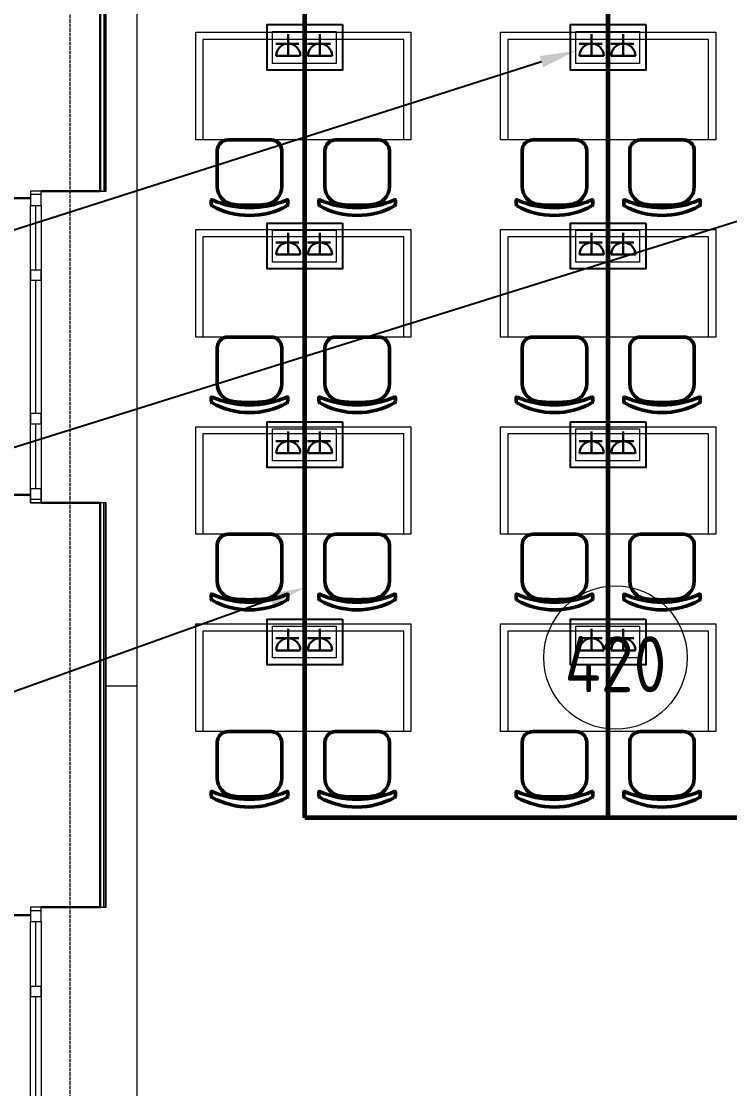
# Model space of a CAD drawing. Header units: millimetres. Extents: x -32 to 417638015, y -35 to 175284279.
# Drawn here: x 417383895 to 417387845, y 175258151 to 175264104 of the extents above; entities that cross this region are included whole.
import ezdxf
from ezdxf import colors
from ezdxf.entities.mleader import LeaderData, LeaderLine
from ezdxf.math import Vec2, Vec3

# ---------------------------------------------------------------- set-up
doc = ezdxf.new("R2010")
doc.units = ezdxf.units.MM
doc.linetypes.add('ADSK_Линия сетки', pattern=[25, 20, -2.5, 0, -2.5])
for name, color, linetype, lineweight in [('_ Окна', 7, 'Continuous', 9), ('_ЭМ_В полу', 26, 'Кабель в трубе', 60), ('Аннотация', 7, 'Continuous', 18), ('Окна', 7, 'Continuous', 9), ('Оси', 253, 'Continuous', 9), ('Перекрытие', 7, 'Continuous', 18), ('Стены несущие', 7, 'Continuous', 30), ('Стены отделка', 7, 'Continuous', 30), ('Стены штриховка', 7, 'Continuous', 9), ('ТХ', 5, 'Continuous', 0), ('ТХ_Задание ЭОМ_СС', 6, 'Continuous', 0), ('ШТРИХОВКА', 252, 'Continuous', 15), ('Электро', 250, 'Continuous', 25), ('ЭОМ_Кабель для СУП', 150, 'Continuous', 9)]:
    doc.layers.add(name, color=color, linetype=linetype, lineweight=lineweight)
doc.layers.add('_ЭМ_Надписи', color=7, linetype='Continuous')
doc.layers.add('ВНУТРЯНКА', color=1, linetype='Continuous')
doc.layers.add('PDF _ЭОМ _розетки', color=7, linetype='Continuous', true_color=0xeb0000)
doc.layers.add('Линии', color=7, linetype='Continuous', lineweight=9, true_color=0x00a600)
doc.styles.add('GOST Common', font='GOST_Common.ttf', dxfattribs={"width": 0.9, "height": 350})
doc.styles.add('ЭОМ', font='isocpeur.ttf', dxfattribs={"width": 0.85, "height": 250})
doc.linetypes.add('Кабель в трубе', pattern='A,8,[133,ltypeshp.shx,S=1,R=0,X=10,Y=1.3],-3,[130,ltypeshp.shx,S=1.5,R=-45,X=-1.5,Y=0],8', length=19)

# ---------------------------------------------------------------- blocks, each defined once
blk = doc.blocks.new('_ЭМ_ТХ2_4 Этаж')
at = {"color": 8, "linetype": 'ByBlock', "lineweight": -2}
for p, q in [((794.7, 31748.4), (1034.9, 31748.4)), ((794.7, 31748.4), (1034.9, 31748.4)), ((1394.7, 31748.4), (1634.9, 31748.4)), ((1394.7, 31748.4), (1634.9, 31748.4)), ((2494.7, 31748.4), (2734.9, 31748.4)), ((2494.7, 31748.4), (2734.9, 31748.4)), ((3094.7, 31748.4), (3334.9, 31748.4)), ((3094.7, 31748.4), (3334.9, 31748.4)), ((734.9, 31688.4), (734.9, 31488.1)), ((734.9, 31688.4), (734.9, 31488.1)), ((1094.9, 31688.4), (1094.9, 31488.1)), ((1094.9, 31688.4), (1094.9, 31488.1)), ((1334.9, 31688.4), (1334.9, 31488.1)), ((1334.9, 31688.4), (1334.9, 31488.1)), ((1694.9, 31688.4), (1694.9, 31488.1)), ((1694.9, 31688.4), (1694.9, 31488.1)), ((2434.9, 31688.4), (2434.9, 31488.1)), ((2434.9, 31688.4), (2434.9, 31488.1)), ((2794.9, 31688.4), (2794.9, 31488.1)), ((2794.9, 31688.4), (2794.9, 31488.1)), ((3034.9, 31688.4), (3034.9, 31488.1)), ((3034.9, 31688.4), (3034.9, 31488.1)), ((3394.9, 31688.4), (3394.9, 31488.1)), ((3394.9, 31688.4), (3394.9, 31488.1)), ((701.4, 31389.4), (701.4, 31411.1)), ((701.4, 31389.4), (701.4, 31411.1)), ((1128.4, 31389.4), (1128.4, 31411.1)), ((1128.4, 31389.4), (1128.4, 31411.1)), ((1301.4, 31389.4), (1301.4, 31411.1)), ((1301.4, 31389.4), (1301.4, 31411.1)), ((1728.4, 31389.4), (1728.4, 31411.1)), ((1728.4, 31389.4), (1728.4, 31411.1)), ((2401.4, 31389.4), (2401.4, 31411.1)), ((2401.4, 31389.4), (2401.4, 31411.1)), ((2828.4, 31389.4), (2828.4, 31411.1)), ((2828.4, 31389.4), (2828.4, 31411.1)), ((3001.4, 31389.4), (3001.4, 31411.1)), ((3001.4, 31389.4), (3001.4, 31411.1)), ((3428.4, 31389.4), (3428.4, 31411.1)), ((3428.4, 31389.4), (3428.4, 31411.1)), ((794.7, 30648.4), (1034.9, 30648.4)), ((794.7, 30648.4), (1034.9, 30648.4)), ((1394.7, 30648.4), (1634.9, 30648.4)), ((1394.7, 30648.4), (1634.9, 30648.4)), ((2494.7, 30648.4), (2734.9, 30648.4)), ((2494.7, 30648.4), (2734.9, 30648.4)), ((3094.7, 30648.4), (3334.9, 30648.4)), ((3094.7, 30648.4), (3334.9, 30648.4)), ((734.9, 30588.4), (734.9, 30388.1)), ((734.9, 30588.4), (734.9, 30388.1)), ((1094.9, 30588.4), (1094.9, 30388.1)), ((1094.9, 30588.4), (1094.9, 30388.1)), ((1334.9, 30588.4), (1334.9, 30388.1)), ((1334.9, 30588.4), (1334.9, 30388.1)), ((1694.9, 30588.4), (1694.9, 30388.1)), ((1694.9, 30588.4), (1694.9, 30388.1)), ((2434.9, 30588.4), (2434.9, 30388.1)), ((2434.9, 30588.4), (2434.9, 30388.1)), ((2794.9, 30588.4), (2794.9, 30388.1)), ((2794.9, 30588.4), (2794.9, 30388.1)), ((3034.9, 30588.4), (3034.9, 30388.1)), ((3034.9, 30588.4), (3034.9, 30388.1)), ((3394.9, 30588.4), (3394.9, 30388.1)), ((3394.9, 30588.4), (3394.9, 30388.1)), ((701.4, 30289.4), (701.4, 30311.1)), ((701.4, 30289.4), (701.4, 30311.1)), ((1128.4, 30289.4), (1128.4, 30311.1)), ((1128.4, 30289.4), (1128.4, 30311.1)), ((1301.4, 30289.4), (1301.4, 30311.1)), ((1301.4, 30289.4), (1301.4, 30311.1)), ((1728.4, 30289.4), (1728.4, 30311.1)), ((1728.4, 30289.4), (1728.4, 30311.1)), ((2401.4, 30289.4), (2401.4, 30311.1)), ((2401.4, 30289.4), (2401.4, 30311.1)), ((2828.4, 30289.4), (2828.4, 30311.1)), ((2828.4, 30289.4), (2828.4, 30311.1)), ((3001.4, 30289.4), (3001.4, 30311.1)), ((3001.4, 30289.4), (3001.4, 30311.1)), ((3428.4, 30289.4), (3428.4, 30311.1)), ((3428.4, 30289.4), (3428.4, 30311.1)), ((794.7, 29548.4), (1034.9, 29548.4)), ((794.7, 29548.4), (1034.9, 29548.4)), ((1394.7, 29548.4), (1634.9, 29548.4)), ((1394.7, 29548.4), (1634.9, 29548.4)), ((2494.7, 29548.4), (2734.9, 29548.4)), ((2494.7, 29548.4), (2734.9, 29548.4)), ((3094.7, 29548.4), (3334.9, 29548.4)), ((3094.7, 29548.4), (3334.9, 29548.4)), ((734.9, 29488.4), (734.9, 29288.1)), ((734.9, 29488.4), (734.9, 29288.1)), ((1094.9, 29488.4), (1094.9, 29288.1)), ((1094.9, 29488.4), (1094.9, 29288.1)), ((1334.9, 29488.4), (1334.9, 29288.1)), ((1334.9, 29488.4), (1334.9, 29288.1)), ((1694.9, 29488.4), (1694.9, 29288.1)), ((1694.9, 29488.4), (1694.9, 29288.1)), ((2434.9, 29488.4), (2434.9, 29288.1)), ((2434.9, 29488.4), (2434.9, 29288.1)), ((2794.9, 29488.4), (2794.9, 29288.1)), ((2794.9, 29488.4), (2794.9, 29288.1)), ((3034.9, 29488.4), (3034.9, 29288.1)), ((3034.9, 29488.4), (3034.9, 29288.1)), ((3394.9, 29488.4), (3394.9, 29288.1)), ((3394.9, 29488.4), (3394.9, 29288.1)), ((701.4, 29189.4), (701.4, 29211.1)), ((701.4, 29189.4), (701.4, 29211.1)), ((1128.4, 29189.4), (1128.4, 29211.1)), ((1128.4, 29189.4), (1128.4, 29211.1)), ((1301.4, 29189.4), (1301.4, 29211.1)), ((1301.4, 29189.4), (1301.4, 29211.1)), ((1728.4, 29189.4), (1728.4, 29211.1)), ((1728.4, 29189.4), (1728.4, 29211.1)), ((2401.4, 29189.4), (2401.4, 29211.1)), ((2401.4, 29189.4), (2401.4, 29211.1)), ((2828.4, 29189.4), (2828.4, 29211.1)), ((2828.4, 29189.4), (2828.4, 29211.1)), ((3001.4, 29189.4), (3001.4, 29211.1)), ((3001.4, 29189.4), (3001.4, 29211.1)), ((3428.4, 29189.4), (3428.4, 29211.1)), ((3428.4, 29189.4), (3428.4, 29211.1)), ((794.7, 28448.4), (1034.9, 28448.4)), ((794.7, 28448.4), (1034.9, 28448.4)), ((1394.7, 28448.4), (1634.9, 28448.4)), ((1394.7, 28448.4), (1634.9, 28448.4)), ((2494.7, 28448.4), (2734.9, 28448.4)), ((2494.7, 28448.4), (2734.9, 28448.4)), ((3094.7, 28448.4), (3334.9, 28448.4)), ((3094.7, 28448.4), (3334.9, 28448.4)), ((734.9, 28388.4), (734.9, 28188.1)), ((734.9, 28388.4), (734.9, 28188.1)), ((1094.9, 28388.4), (1094.9, 28188.1)), ((1094.9, 28388.4), (1094.9, 28188.1)), ((1334.9, 28388.4), (1334.9, 28188.1)), ((1334.9, 28388.4), (1334.9, 28188.1)), ((1694.9, 28388.4), (1694.9, 28188.1)), ((1694.9, 28388.4), (1694.9, 28188.1)), ((2434.9, 28388.4), (2434.9, 28188.1)), ((2434.9, 28388.4), (2434.9, 28188.1)), ((2794.9, 28388.4), (2794.9, 28188.1)), ((2794.9, 28388.4), (2794.9, 28188.1)), ((3034.9, 28388.4), (3034.9, 28188.1)), ((3034.9, 28388.4), (3034.9, 28188.1)), ((3394.9, 28388.4), (3394.9, 28188.1)), ((3394.9, 28388.4), (3394.9, 28188.1)), ((701.4, 28089.4), (701.4, 28111.1)), ((701.4, 28089.4), (701.4, 28111.1)), ((1128.4, 28089.4), (1128.4, 28111.1)), ((1128.4, 28089.4), (1128.4, 28111.1)), ((1301.4, 28089.4), (1301.4, 28111.1)), ((1301.4, 28089.4), (1301.4, 28111.1)), ((1728.4, 28089.4), (1728.4, 28111.1)), ((1728.4, 28089.4), (1728.4, 28111.1)), ((2401.4, 28089.4), (2401.4, 28111.1)), ((2401.4, 28089.4), (2401.4, 28111.1)), ((2828.4, 28089.4), (2828.4, 28111.1)), ((2828.4, 28089.4), (2828.4, 28111.1)), ((3001.4, 28089.4), (3001.4, 28111.1)), ((3001.4, 28089.4), (3001.4, 28111.1)), ((3428.4, 28089.4), (3428.4, 28111.1)), ((3428.4, 28089.4), (3428.4, 28111.1))]:
    blk.add_line(p, q, dxfattribs=at)
for centre, radius, start, end in [((794.9, 31688.4), 60, 90, 180), ((794.9, 31688.4), 60, 90, 180), ((1034.9, 31688.4), 60, 0, 90), ((1034.9, 31688.4), 60, 0, 90), ((1394.9, 31688.4), 60, 90, 180), ((1394.9, 31688.4), 60, 90, 180), ((1634.9, 31688.4), 60, 0, 90), ((1634.9, 31688.4), 60, 0, 90), ((2494.9, 31688.4), 60, 90, 180), ((2494.9, 31688.4), 60, 90, 180), ((2734.9, 31688.4), 60, 0, 90), ((2734.9, 31688.4), 60, 0, 90), ((3094.9, 31688.4), 60, 90, 180), ((3094.9, 31688.4), 60, 90, 180), ((3334.9, 31688.4), 60, 0, 90), ((3334.9, 31688.4), 60, 0, 90), ((834.9, 31488.1), 100, 180, 264.25844), ((834.9, 31488.1), 100, 180, 264.25844), ((994.9, 31488.1), 100, 275.74156, 0), ((994.9, 31488.1), 100, 275.74156, 0), ((1434.9, 31488.1), 100, 180, 264.25844), ((1434.9, 31488.1), 100, 180, 264.25844), ((1594.9, 31488.1), 100, 275.74156, 0), ((1594.9, 31488.1), 100, 275.74156, 0), ((2534.9, 31488.1), 100, 180, 264.25844), ((2534.9, 31488.1), 100, 180, 264.25844), ((2694.9, 31488.1), 100, 275.74156, 0), ((2694.9, 31488.1), 100, 275.74156, 0), ((3134.9, 31488.1), 100, 180, 264.25844), ((3134.9, 31488.1), 100, 180, 264.25844), ((3294.9, 31488.1), 100, 275.74156, 0), ((3294.9, 31488.1), 100, 275.74156, 0), ((704.4, 31411.1), 3, 63.89783, 180), ((704.4, 31411.1), 3, 63.89783, 180), ((711.4, 31389.4), 10, 180, 238.06825), ((711.4, 31389.4), 10, 180, 238.06825), ((914.9, 31890.7), 520.8, 246.31951, 293.68049), ((914.9, 31890.7), 520.8, 246.31951, 293.68049), ((914.9, 31757.4), 430.5, 240.99166, 299.00834), ((914.9, 31757.4), 430.5, 240.99166, 299.00834), ((914.9, 32183.9), 800.4, 263.24698, 276.75302), ((914.9, 32183.9), 800.4, 263.24698, 276.75302), ((1118.4, 31389.4), 10, 301.93175, 0), ((1118.4, 31389.4), 10, 301.93175, 0), ((1125.4, 31411.1), 3, 0, 116.10217), ((1125.4, 31411.1), 3, 0, 116.10217), ((1304.4, 31411.1), 3, 63.89783, 180), ((1304.4, 31411.1), 3, 63.89783, 180), ((1311.4, 31389.4), 10, 180, 238.06825), ((1311.4, 31389.4), 10, 180, 238.06825), ((1514.9, 31890.7), 520.8, 246.31951, 293.68049), ((1514.9, 31890.7), 520.8, 246.31951, 293.68049), ((1514.9, 31757.4), 430.5, 240.99166, 299.00834), ((1514.9, 31757.4), 430.5, 240.99166, 299.00834), ((1514.9, 32183.9), 800.4, 263.24698, 276.75302), ((1514.9, 32183.9), 800.4, 263.24698, 276.75302), ((1718.4, 31389.4), 10, 301.93175, 0), ((1718.4, 31389.4), 10, 301.93175, 0), ((1725.4, 31411.1), 3, 0, 116.10217), ((1725.4, 31411.1), 3, 0, 116.10217), ((2404.4, 31411.1), 3, 63.89783, 180), ((2404.4, 31411.1), 3, 63.89783, 180), ((2411.4, 31389.4), 10, 180, 238.06825), ((2411.4, 31389.4), 10, 180, 238.06825), ((2614.9, 31890.7), 520.8, 246.31951, 293.68049), ((2614.9, 31890.7), 520.8, 246.31951, 293.68049), ((2614.9, 31757.4), 430.5, 240.99166, 299.00834), ((2614.9, 31757.4), 430.5, 240.99166, 299.00834), ((2614.9, 32183.9), 800.4, 263.24698, 276.75302), ((2614.9, 32183.9), 800.4, 263.24698, 276.75302), ((2818.4, 31389.4), 10, 301.93175, 0), ((2818.4, 31389.4), 10, 301.93175, 0), ((2825.4, 31411.1), 3, 0, 116.10217), ((2825.4, 31411.1), 3, 0, 116.10217), ((3004.4, 31411.1), 3, 63.89783, 180), ((3004.4, 31411.1), 3, 63.89783, 180), ((3011.4, 31389.4), 10, 180, 238.06825), ((3011.4, 31389.4), 10, 180, 238.06825), ((3214.9, 31890.7), 520.8, 246.31951, 293.68049), ((3214.9, 31890.7), 520.8, 246.31951, 293.68049), ((3214.9, 31757.4), 430.5, 240.99166, 299.00834), ((3214.9, 31757.4), 430.5, 240.99166, 299.00834), ((3214.9, 32183.9), 800.4, 263.24698, 276.75302), ((3214.9, 32183.9), 800.4, 263.24698, 276.75302), ((3418.4, 31389.4), 10, 301.93175, 0), ((3418.4, 31389.4), 10, 301.93175, 0), ((3425.4, 31411.1), 3, 0, 116.10217), ((3425.4, 31411.1), 3, 0, 116.10217), ((794.9, 30588.4), 60, 90, 180), ((794.9, 30588.4), 60, 90, 180), ((1034.9, 30588.4), 60, 0, 90), ((1034.9, 30588.4), 60, 0, 90), ((1394.9, 30588.4), 60, 90, 180), ((1394.9, 30588.4), 60, 90, 180), ((1634.9, 30588.4), 60, 0, 90), ((1634.9, 30588.4), 60, 0, 90), ((2494.9, 30588.4), 60, 90, 180), ((2494.9, 30588.4), 60, 90, 180), ((2734.9, 30588.4), 60, 0, 90), ((2734.9, 30588.4), 60, 0, 90), ((3094.9, 30588.4), 60, 90, 180), ((3094.9, 30588.4), 60, 90, 180), ((3334.9, 30588.4), 60, 0, 90), ((3334.9, 30588.4), 60, 0, 90), ((834.9, 30388.1), 100, 180, 264.25844), ((834.9, 30388.1), 100, 180, 264.25844), ((994.9, 30388.1), 100, 275.74156, 0), ((994.9, 30388.1), 100, 275.74156, 0), ((1434.9, 30388.1), 100, 180, 264.25844), ((1434.9, 30388.1), 100, 180, 264.25844), ((1594.9, 30388.1), 100, 275.74156, 0), ((1594.9, 30388.1), 100, 275.74156, 0), ((2534.9, 30388.1), 100, 180, 264.25844), ((2534.9, 30388.1), 100, 180, 264.25844), ((2694.9, 30388.1), 100, 275.74156, 0), ((2694.9, 30388.1), 100, 275.74156, 0), ((3134.9, 30388.1), 100, 180, 264.25844), ((3134.9, 30388.1), 100, 180, 264.25844), ((3294.9, 30388.1), 100, 275.74156, 0), ((3294.9, 30388.1), 100, 275.74156, 0), ((704.4, 30311.1), 3, 63.89783, 180), ((704.4, 30311.1), 3, 63.89783, 180), ((914.9, 30790.7), 520.8, 246.31951, 293.68049), ((914.9, 30790.7), 520.8, 246.31951, 293.68049), ((1125.4, 30311.1), 3, 0, 116.10217), ((1125.4, 30311.1), 3, 0, 116.10217), ((1304.4, 30311.1), 3, 63.89783, 180), ((1304.4, 30311.1), 3, 63.89783, 180), ((1514.9, 30790.7), 520.8, 246.31951, 293.68049), ((1514.9, 30790.7), 520.8, 246.31951, 293.68049), ((1725.4, 30311.1), 3, 0, 116.10217), ((1725.4, 30311.1), 3, 0, 116.10217), ((2404.4, 30311.1), 3, 63.89783, 180), ((2404.4, 30311.1), 3, 63.89783, 180), ((2614.9, 30790.7), 520.8, 246.31951, 293.68049), ((2614.9, 30790.7), 520.8, 246.31951, 293.68049), ((2825.4, 30311.1), 3, 0, 116.10217), ((2825.4, 30311.1), 3, 0, 116.10217), ((3004.4, 30311.1), 3, 63.89783, 180), ((3004.4, 30311.1), 3, 63.89783, 180), ((3214.9, 30790.7), 520.8, 246.31951, 293.68049), ((3214.9, 30790.7), 520.8, 246.31951, 293.68049), ((3425.4, 30311.1), 3, 0, 116.10217), ((3425.4, 30311.1), 3, 0, 116.10217), ((711.4, 30289.4), 10, 180, 238.06825), ((711.4, 30289.4), 10, 180, 238.06825), ((914.9, 30657.4), 430.5, 240.99166, 299.00834), ((914.9, 30657.4), 430.5, 240.99166, 299.00834), ((914.9, 31083.9), 800.4, 263.24698, 276.75302), ((914.9, 31083.9), 800.4, 263.24698, 276.75302), ((1118.4, 30289.4), 10, 301.93175, 0), ((1118.4, 30289.4), 10, 301.93175, 0), ((1311.4, 30289.4), 10, 180, 238.06825), ((1311.4, 30289.4), 10, 180, 238.06825), ((1514.9, 30657.4), 430.5, 240.99166, 299.00834), ((1514.9, 30657.4), 430.5, 240.99166, 299.00834), ((1514.9, 31083.9), 800.4, 263.24698, 276.75302), ((1514.9, 31083.9), 800.4, 263.24698, 276.75302), ((1718.4, 30289.4), 10, 301.93175, 0), ((1718.4, 30289.4), 10, 301.93175, 0), ((2411.4, 30289.4), 10, 180, 238.06825), ((2411.4, 30289.4), 10, 180, 238.06825), ((2614.9, 30657.4), 430.5, 240.99166, 299.00834), ((2614.9, 30657.4), 430.5, 240.99166, 299.00834), ((2614.9, 31083.9), 800.4, 263.24698, 276.75302), ((2614.9, 31083.9), 800.4, 263.24698, 276.75302), ((2818.4, 30289.4), 10, 301.93175, 0), ((2818.4, 30289.4), 10, 301.93175, 0), ((3011.4, 30289.4), 10, 180, 238.06825), ((3011.4, 30289.4), 10, 180, 238.06825), ((3214.9, 30657.4), 430.5, 240.99166, 299.00834), ((3214.9, 30657.4), 430.5, 240.99166, 299.00834), ((3214.9, 31083.9), 800.4, 263.24698, 276.75302), ((3214.9, 31083.9), 800.4, 263.24698, 276.75302), ((3418.4, 30289.4), 10, 301.93175, 0), ((3418.4, 30289.4), 10, 301.93175, 0), ((794.9, 29488.4), 60, 90, 180), ((794.9, 29488.4), 60, 90, 180), ((1034.9, 29488.4), 60, 0, 90), ((1034.9, 29488.4), 60, 0, 90), ((1394.9, 29488.4), 60, 90, 180), ((1394.9, 29488.4), 60, 90, 180), ((1634.9, 29488.4), 60, 0, 90), ((1634.9, 29488.4), 60, 0, 90), ((2494.9, 29488.4), 60, 90, 180), ((2494.9, 29488.4), 60, 90, 180), ((2734.9, 29488.4), 60, 0, 90), ((2734.9, 29488.4), 60, 0, 90), ((3094.9, 29488.4), 60, 90, 180), ((3094.9, 29488.4), 60, 90, 180), ((3334.9, 29488.4), 60, 0, 90), ((3334.9, 29488.4), 60, 0, 90), ((834.9, 29288.1), 100, 180, 264.25844), ((834.9, 29288.1), 100, 180, 264.25844), ((994.9, 29288.1), 100, 275.74156, 0), ((994.9, 29288.1), 100, 275.74156, 0), ((1434.9, 29288.1), 100, 180, 264.25844), ((1434.9, 29288.1), 100, 180, 264.25844), ((1594.9, 29288.1), 100, 275.74156, 0), ((1594.9, 29288.1), 100, 275.74156, 0), ((2534.9, 29288.1), 100, 180, 264.25844), ((2534.9, 29288.1), 100, 180, 264.25844), ((2694.9, 29288.1), 100, 275.74156, 0), ((2694.9, 29288.1), 100, 275.74156, 0), ((3134.9, 29288.1), 100, 180, 264.25844), ((3134.9, 29288.1), 100, 180, 264.25844), ((3294.9, 29288.1), 100, 275.74156, 0), ((3294.9, 29288.1), 100, 275.74156, 0), ((704.4, 29211.1), 3, 63.89783, 180), ((704.4, 29211.1), 3, 63.89783, 180), ((711.4, 29189.4), 10, 180, 238.06825), ((711.4, 29189.4), 10, 180, 238.06825), ((914.9, 29690.7), 520.8, 246.31951, 293.68049), ((914.9, 29690.7), 520.8, 246.31951, 293.68049), ((914.9, 29557.4), 430.5, 240.99166, 299.00834), ((914.9, 29557.4), 430.5, 240.99166, 299.00834), ((914.9, 29983.9), 800.4, 263.24698, 276.75302), ((914.9, 29983.9), 800.4, 263.24698, 276.75302), ((1118.4, 29189.4), 10, 301.93175, 0), ((1118.4, 29189.4), 10, 301.93175, 0), ((1125.4, 29211.1), 3, 0, 116.10217), ((1125.4, 29211.1), 3, 0, 116.10217), ((1304.4, 29211.1), 3, 63.89783, 180), ((1304.4, 29211.1), 3, 63.89783, 180), ((1311.4, 29189.4), 10, 180, 238.06825), ((1311.4, 29189.4), 10, 180, 238.06825), ((1514.9, 29690.7), 520.8, 246.31951, 293.68049), ((1514.9, 29690.7), 520.8, 246.31951, 293.68049), ((1514.9, 29557.4), 430.5, 240.99166, 299.00834), ((1514.9, 29557.4), 430.5, 240.99166, 299.00834), ((1514.9, 29983.9), 800.4, 263.24698, 276.75302), ((1514.9, 29983.9), 800.4, 263.24698, 276.75302), ((1718.4, 29189.4), 10, 301.93175, 0), ((1718.4, 29189.4), 10, 301.93175, 0), ((1725.4, 29211.1), 3, 0, 116.10217), ((1725.4, 29211.1), 3, 0, 116.10217), ((2404.4, 29211.1), 3, 63.89783, 180), ((2404.4, 29211.1), 3, 63.89783, 180), ((2411.4, 29189.4), 10, 180, 238.06825), ((2411.4, 29189.4), 10, 180, 238.06825), ((2614.9, 29690.7), 520.8, 246.31951, 293.68049), ((2614.9, 29690.7), 520.8, 246.31951, 293.68049), ((2614.9, 29557.4), 430.5, 240.99166, 299.00834), ((2614.9, 29557.4), 430.5, 240.99166, 299.00834), ((2614.9, 29983.9), 800.4, 263.24698, 276.75302), ((2614.9, 29983.9), 800.4, 263.24698, 276.75302), ((2818.4, 29189.4), 10, 301.93175, 0), ((2818.4, 29189.4), 10, 301.93175, 0), ((2825.4, 29211.1), 3, 0, 116.10217), ((2825.4, 29211.1), 3, 0, 116.10217), ((3004.4, 29211.1), 3, 63.89783, 180), ((3004.4, 29211.1), 3, 63.89783, 180), ((3011.4, 29189.4), 10, 180, 238.06825), ((3011.4, 29189.4), 10, 180, 238.06825), ((3214.9, 29690.7), 520.8, 246.31951, 293.68049), ((3214.9, 29690.7), 520.8, 246.31951, 293.68049), ((3214.9, 29557.4), 430.5, 240.99166, 299.00834), ((3214.9, 29557.4), 430.5, 240.99166, 299.00834), ((3214.9, 29983.9), 800.4, 263.24698, 276.75302), ((3214.9, 29983.9), 800.4, 263.24698, 276.75302), ((3418.4, 29189.4), 10, 301.93175, 0), ((3418.4, 29189.4), 10, 301.93175, 0), ((3425.4, 29211.1), 3, 0, 116.10217), ((3425.4, 29211.1), 3, 0, 116.10217), ((794.9, 28388.4), 60, 90, 180), ((794.9, 28388.4), 60, 90, 180), ((1034.9, 28388.4), 60, 0, 90), ((1034.9, 28388.4), 60, 0, 90), ((1394.9, 28388.4), 60, 90, 180), ((1394.9, 28388.4), 60, 90, 180), ((1634.9, 28388.4), 60, 0, 90), ((1634.9, 28388.4), 60, 0, 90), ((2494.9, 28388.4), 60, 90, 180), ((2494.9, 28388.4), 60, 90, 180), ((2734.9, 28388.4), 60, 0, 90), ((2734.9, 28388.4), 60, 0, 90), ((3094.9, 28388.4), 60, 90, 180), ((3094.9, 28388.4), 60, 90, 180), ((3334.9, 28388.4), 60, 0, 90), ((3334.9, 28388.4), 60, 0, 90), ((834.9, 28188.1), 100, 180, 264.25844), ((834.9, 28188.1), 100, 180, 264.25844), ((994.9, 28188.1), 100, 275.74156, 0), ((994.9, 28188.1), 100, 275.74156, 0), ((1434.9, 28188.1), 100, 180, 264.25844), ((1434.9, 28188.1), 100, 180, 264.25844), ((1594.9, 28188.1), 100, 275.74156, 0), ((1594.9, 28188.1), 100, 275.74156, 0), ((2534.9, 28188.1), 100, 180, 264.25844), ((2534.9, 28188.1), 100, 180, 264.25844), ((2694.9, 28188.1), 100, 275.74156, 0), ((2694.9, 28188.1), 100, 275.74156, 0), ((3134.9, 28188.1), 100, 180, 264.25844), ((3134.9, 28188.1), 100, 180, 264.25844), ((3294.9, 28188.1), 100, 275.74156, 0), ((3294.9, 28188.1), 100, 275.74156, 0), ((704.4, 28111.1), 3, 63.89783, 180), ((704.4, 28111.1), 3, 63.89783, 180), ((914.9, 28590.7), 520.8, 246.31951, 293.68049), ((914.9, 28590.7), 520.8, 246.31951, 293.68049), ((1125.4, 28111.1), 3, 0, 116.10217), ((1125.4, 28111.1), 3, 0, 116.10217), ((1304.4, 28111.1), 3, 63.89783, 180), ((1304.4, 28111.1), 3, 63.89783, 180), ((1514.9, 28590.7), 520.8, 246.31951, 293.68049), ((1514.9, 28590.7), 520.8, 246.31951, 293.68049), ((1725.4, 28111.1), 3, 0, 116.10217), ((1725.4, 28111.1), 3, 0, 116.10217), ((2404.4, 28111.1), 3, 63.89783, 180), ((2404.4, 28111.1), 3, 63.89783, 180), ((2614.9, 28590.7), 520.8, 246.31951, 293.68049), ((2614.9, 28590.7), 520.8, 246.31951, 293.68049), ((2825.4, 28111.1), 3, 0, 116.10217), ((2825.4, 28111.1), 3, 0, 116.10217), ((3004.4, 28111.1), 3, 63.89783, 180), ((3004.4, 28111.1), 3, 63.89783, 180), ((3214.9, 28590.7), 520.8, 246.31951, 293.68049), ((3214.9, 28590.7), 520.8, 246.31951, 293.68049), ((3425.4, 28111.1), 3, 0, 116.10217), ((3425.4, 28111.1), 3, 0, 116.10217), ((711.4, 28089.4), 10, 180, 238.06825), ((711.4, 28089.4), 10, 180, 238.06825), ((914.9, 28457.4), 430.5, 240.99166, 299.00834), ((914.9, 28457.4), 430.5, 240.99166, 299.00834), ((914.9, 28883.9), 800.4, 263.24698, 276.75302), ((914.9, 28883.9), 800.4, 263.24698, 276.75302), ((1118.4, 28089.4), 10, 301.93175, 0), ((1118.4, 28089.4), 10, 301.93175, 0), ((1311.4, 28089.4), 10, 180, 238.06825), ((1311.4, 28089.4), 10, 180, 238.06825), ((1514.9, 28457.4), 430.5, 240.99166, 299.00834), ((1514.9, 28457.4), 430.5, 240.99166, 299.00834), ((1514.9, 28883.9), 800.4, 263.24698, 276.75302), ((1514.9, 28883.9), 800.4, 263.24698, 276.75302), ((1718.4, 28089.4), 10, 301.93175, 0), ((1718.4, 28089.4), 10, 301.93175, 0), ((2411.4, 28089.4), 10, 180, 238.06825), ((2411.4, 28089.4), 10, 180, 238.06825), ((2614.9, 28457.4), 430.5, 240.99166, 299.00834), ((2614.9, 28457.4), 430.5, 240.99166, 299.00834), ((2614.9, 28883.9), 800.4, 263.24698, 276.75302), ((2614.9, 28883.9), 800.4, 263.24698, 276.75302), ((2818.4, 28089.4), 10, 301.93175, 0), ((2818.4, 28089.4), 10, 301.93175, 0), ((3011.4, 28089.4), 10, 180, 238.06825), ((3011.4, 28089.4), 10, 180, 238.06825), ((3214.9, 28457.4), 430.5, 240.99166, 299.00834), ((3214.9, 28457.4), 430.5, 240.99166, 299.00834), ((3214.9, 28883.9), 800.4, 263.24698, 276.75302), ((3214.9, 28883.9), 800.4, 263.24698, 276.75302), ((3418.4, 28089.4), 10, 301.93175, 0), ((3418.4, 28089.4), 10, 301.93175, 0)]:
    blk.add_arc(centre, radius, start, end, dxfattribs=at)
at = {"layer": 'ТХ', "color": 8}
for p, q in [((1774.8, 32308.4), (654.8, 32308.4)), ((654.8, 32308.4), (654.8, 31748.4)), ((1774.8, 31748.4), (1774.8, 32308.4)), ((3474.8, 32308.4), (2354.8, 32308.4)), ((2354.8, 32308.4), (2354.8, 31748.4)), ((3474.8, 31748.4), (3474.8, 32308.4)), ((1774.8, 31208.4), (654.8, 31208.4)), ((654.8, 31208.4), (654.8, 30648.4)), ((1774.8, 30648.4), (1774.8, 31208.4)), ((3474.8, 31208.4), (2354.8, 31208.4)), ((2354.8, 31208.4), (2354.8, 30648.4)), ((3474.8, 30648.4), (3474.8, 31208.4)), ((1774.8, 30108.4), (654.8, 30108.4)), ((654.8, 30108.4), (654.8, 29548.4)), ((1774.8, 29548.4), (1774.8, 30108.4)), ((3474.8, 30108.4), (2354.8, 30108.4)), ((2354.8, 30108.4), (2354.8, 29548.4)), ((3474.8, 29548.4), (3474.8, 30108.4)), ((1774.8, 29008.4), (654.8, 29008.4)), ((654.8, 29008.4), (654.8, 28448.4)), ((1774.8, 28448.4), (1774.8, 29008.4)), ((3474.8, 29008.4), (2354.8, 29008.4)), ((2354.8, 29008.4), (2354.8, 28448.4)), ((3474.8, 28448.4), (3474.8, 29008.4))]:
    blk.add_line(p, q, dxfattribs=at)
for points in [[(614.8, 32348.4), (1814.8, 32348.4), (1814.8, 31748.4), (614.8, 31748.4)], [(2314.8, 32348.4), (3514.8, 32348.4), (3514.8, 31748.4), (2314.8, 31748.4)], [(614.8, 31248.4), (1814.8, 31248.4), (1814.8, 30648.4), (614.8, 30648.4)], [(2314.8, 31248.4), (3514.8, 31248.4), (3514.8, 30648.4), (2314.8, 30648.4)], [(614.8, 30148.4), (1814.8, 30148.4), (1814.8, 29548.4), (614.8, 29548.4)], [(2314.8, 30148.4), (3514.8, 30148.4), (3514.8, 29548.4), (2314.8, 29548.4)], [(614.8, 29048.4), (1814.8, 29048.4), (1814.8, 28448.4), (614.8, 28448.4)], [(2314.8, 29048.4), (3514.8, 29048.4), (3514.8, 28448.4), (2314.8, 28448.4)]]:
    blk.add_lwpolyline(points, close=True, dxfattribs=at)
blk = doc.blocks.new('План 4 этажа')
at = {"layer": '_ Окна', "color": 8, "lineweight": 18}
for p, q in [((-6155.848, 31702.155), (-6215.848, 31702.155)), ((-6215.848, 31702.155), (-6215.848, 31622.155)), ((-6155.848, 31622.155), (-6155.848, 31702.155)), ((-6215.848, 31622.155), (-6155.848, 31622.155)), ((-6215.848, 31262.155), (-6155.848, 31262.155)), ((-6215.848, 31202.155), (-6215.848, 31262.155)), ((-6155.848, 31262.155), (-6155.848, 31202.155)), ((-6155.848, 31202.155), (-6215.848, 31202.155)), ((-6215.848, 30462.155), (-6155.848, 30462.155)), ((-6215.848, 30402.155), (-6215.848, 30462.155)), ((-6155.848, 30462.155), (-6155.848, 30402.155)), ((-6155.848, 30402.155), (-6215.848, 30402.155)), ((-6215.848, 30042.155), (-6155.848, 30042.155)), ((-6215.848, 29962.155), (-6215.848, 30042.155)), ((-6155.848, 30042.155), (-6155.848, 29962.155)), ((-6155.848, 29962.155), (-6215.848, 29962.155)), ((-6155.848, 27707.158), (-6215.848, 27707.158)), ((-6215.848, 27707.158), (-6215.848, 27627.158)), ((-6155.848, 27627.158), (-6155.848, 27707.158)), ((-6215.848, 27627.158), (-6155.848, 27627.158)), ((-6215.848, 27267.158), (-6155.848, 27267.158)), ((-6215.848, 27207.158), (-6215.848, 27267.158)), ((-6155.848, 27267.158), (-6155.848, 27207.158)), ((-6155.848, 27207.158), (-6215.848, 27207.158))]:
    blk.add_line(p, q, dxfattribs=at)
at = {"layer": '_ Окна', "color": 8}
for p, q in [((-6155.848, 31682.155), (-6215.848, 31682.155)), ((-6185.848, 31262.155), (-6185.848, 31622.155)), ((-6185.848, 30462.155), (-6185.848, 31202.155)), ((-6185.848, 30042.155), (-6185.848, 30402.155)), ((-6155.848, 29982.155), (-6215.848, 29982.155)), ((-6155.848, 27687.158), (-6215.848, 27687.158)), ((-6185.848, 27267.158), (-6185.848, 27627.158)), ((-6185.848, 26417.158), (-6185.848, 27207.158))]:
    blk.add_line(p, q, dxfattribs=at)
at = {"layer": 'Линии', "color": 8}
blk.add_circle((-2952.995, 29099.783), 400, dxfattribs=at)
at = {"layer": 'Окна', "color": 8}
for p, q in [((-6215.848, 31702.155), (-6215.848, 31622.155)), ((-6155.848, 31702.155), (-6215.848, 31702.155)), ((-6155.848, 31622.155), (-6155.848, 31702.155)), ((-6215.848, 31262.155), (-6215.848, 31622.155)), ((-6155.848, 31622.155), (-6155.848, 31262.155)), ((-6215.848, 31262.155), (-6215.848, 31202.155)), ((-6155.848, 31202.155), (-6155.848, 31262.155)), ((-6215.848, 30462.155), (-6215.848, 31202.155)), ((-6155.848, 31202.155), (-6155.848, 30462.155)), ((-6215.848, 30462.155), (-6215.848, 30402.155)), ((-6155.848, 30402.155), (-6155.848, 30462.155)), ((-6215.848, 30042.155), (-6215.848, 30402.155)), ((-6155.848, 30402.155), (-6155.848, 30042.155)), ((-6215.848, 30042.155), (-6215.848, 29962.155)), ((-6155.848, 29962.155), (-6155.848, 30042.155)), ((-6215.848, 29962.155), (-6155.848, 29962.155)), ((-6215.848, 27707.158), (-6215.848, 27627.158)), ((-6155.848, 27707.158), (-6215.848, 27707.158)), ((-6155.848, 27627.158), (-6155.848, 27707.158)), ((-6215.848, 27267.158), (-6215.848, 27627.158)), ((-6155.848, 27627.158), (-6155.848, 27267.158)), ((-6215.848, 27267.158), (-6215.848, 27207.158)), ((-6155.848, 27207.158), (-6155.848, 27267.158)), ((-6215.848, 26417.158), (-6215.848, 27207.158)), ((-6155.848, 27207.158), (-6155.848, 26417.158))]:
    blk.add_line(p, q, dxfattribs=at)
at = {"layer": 'Оси', "color": 8, "linetype": 'ADSK_Линия сетки'}
blk.add_line((-5993.495, -3353.101), (-5993.495, 44439.553), dxfattribs=at)
at = {"layer": 'Перекрытие', "color": 8}
for p, q in [((-5619.637, 21537.605), (-5619.637, 36707.96)), ((-5815.848, 31701.675), (-6155.848, 31701.675)), ((-5793.848, 28941.209), (-5619.637, 28941.209))]:
    blk.add_line(p, q, dxfattribs=at)
at = {"layer": 'Стены несущие', "color": 8}
for p, q in [((-5825.848, 34006.673), (-5825.848, 31702.155)), ((-6155.848, 31702.155), (-5825.848, 31702.155)), ((-6335.848, 31662.155), (-6215.848, 31662.155)), ((-6215.848, 30007.155), (-6335.848, 30007.155)), ((-5825.848, 29962.155), (-6155.848, 29962.155)), ((-5825.848, 29962.155), (-5825.848, 27707.158)), ((-6155.848, 27707.158), (-5825.848, 27707.158)), ((-6335.848, 27662.158), (-6215.848, 27662.158))]:
    blk.add_line(p, q, dxfattribs=at)
at = {"layer": 'Стены отделка', "color": 8, "lineweight": 9}
for p, q in [((-5793.848, 31702.155), (-5793.848, 34006.673)), ((-5825.848, 31702.155), (-5793.848, 31702.155)), ((-5805.848, 31722.155), (-5805.848, 31702.155)), ((-5793.848, 29962.155), (-5825.848, 29962.155)), ((-5793.848, 27707.158), (-5793.848, 29962.155)), ((-5825.848, 27707.158), (-5793.848, 27707.158))]:
    blk.add_line(p, q, dxfattribs=at)
at = {"layer": 'Стены штриховка', "color": 8}
for p, q in [((-5795.848, 31702.155), (-5795.848, 34006.673)), ((-5805.848, 33852.89), (-5805.848, 31722.155)), ((-5805.848, 27707.158), (-5805.848, 29962.155)), ((-5795.848, 27707.158), (-5795.848, 29962.155))]:
    blk.add_line(p, q, dxfattribs=at)
at = {"layer": 'Аннотация', "color": 8, "lineweight": 9, "insert": (-2952.995, 29062.835), "char_height": 312.5, "width": 520.21112, "attachment_point": 5, "line_spacing_factor": 1.022766, "style": 'GOST Common'}
blk.add_mtext('420', dxfattribs=at)
blk = doc.blocks.new('Люк на 2 места')
at = {"layer": 'PDF _ЭОМ _розетки', "color": 3, "linetype": 'Continuous', "lineweight": 25, "transparency": 33554687}
blk.add_lwpolyline([(0, 254.6), (0, 0), (-421.6, 0), (-421.6, 254.6)], close=True, dxfattribs=at)
at = {"layer": 'PDF _ЭОМ _розетки', "color": 7, "linetype": 'Continuous', "lineweight": 20, "transparency": 33554687}
for points in [[(-213.4, 215.1), (-213.4, 37.3), (-391.2, 37.3), (-391.2, 215.1)], [(-35.6, 215.1), (-35.6, 37.3), (-213.4, 37.3), (-213.4, 215.1)]]:
    blk.add_lwpolyline(points, close=True, dxfattribs=at)
at = {"layer": 'ВНУТРЯНКА', "color": 5, "lineweight": 30, "ltscale": 100, "transparency": 33554687}
for p, q in [((-244.3, 147.2), (-372.2, 147.2)), ((-67.6, 147.2), (-195.5, 147.2))]:
    blk.add_line(p, q, dxfattribs=at)
at = {"layer": 'Электро', "color": 5, "lineweight": 30, "transparency": 33554687}
for p, q in [((-303.2, 80), (-303.2, 200.1)), ((-126.5, 80), (-126.5, 200.1)), ((-370.4, 80), (-235.9, 80)), ((-193.7, 80), (-59.2, 80))]:
    blk.add_line(p, q, dxfattribs=at)
at = {"layer": 'Электро', "color": 5, "lineweight": 30, "transparency": 33554687, "extrusion": (0, 0, -1)}
for centre in [(-303.2, 79.9), (-126.5, 79.9)]:
    blk.add_ellipse(centre, major_axis=(-47.6, -47.6), ratio=1, start_param=0.787621, end_param=3.924768, dxfattribs=at)

msp = doc.modelspace()

# ---------------------------------------------------------------- linework, layer by layer
at = {"layer": '_ЭМ_В полу', "ltscale": 25}
for points in [[(417385475.7, 175259660.7), (417385475.7, 175265103)], [(417387167.3, 175259660.7), (417387167.3, 175265081.1)], [(417390342.9, 175259660.7), (417385475.7, 175259660.7)]]:
    msp.add_lwpolyline(points, dxfattribs=at)

# ---------------------------------------------------------------- block references
at = {"layer": 'ТХ_Задание ЭОМ_СС', "lineweight": 50}
msp.add_blockref('_ЭМ_ТХ2_4 Этаж', (417384252.5, 175231694.6), dxfattribs=at)
at = {"layer": 'ШТРИХОВКА'}
msp.add_blockref('План 4 этажа', (417390161, 175231455.7), dxfattribs=at)
at = {"layer": 'ЭОМ_Кабель для СУП', "color": 217, "linetype": 'ByBlock', "lineweight": 40, "true_color": 0x93278f, "transparency": 33554687}
for p in [(417385686.5, 175263832.3), (417387378.1, 175263832.3), (417385686.5, 175262723.7), (417387378.1, 175262723.7), (417385686.5, 175261615.4), (417387378.1, 175261615.4), (417385686.5, 175260515.8), (417387378.1, 175260515.8)]:
    msp.add_blockref('Люк на 2 места', p, dxfattribs=at)

# ---------------------------------------------------------------- leaders
at = {"layer": '_ЭМ_Надписи', "color": 7, "ltscale": 5}
ml = msp.add_multileader_mtext('Standard', dxfattribs=at)
ml.set_content('{\\fGOST Common|b0|i0|c204|p34;\\W0.9;\\C256;4ЩРС-1\\fISOCPEUR|b0|i0|c204|p34;\\W0.85; Гр.3\\PДемонстрационный стол, h=0.05м, L=2м\\Pиз пола}', color=1, style='ЭОМ')
ml.set_leader_properties()
ml.build(insert=Vec2(0, 0))
ml.multileader.update_dxf_attribs({"text_left_attachment_type": 6, "text_right_attachment_type": 6, "dogleg_length": 0, "arrow_head_size": 200})
ctx = ml.context
ctx.base_point, ctx.char_height, ctx.arrow_head_size, ctx.landing_gap_size, ctx.plane_origin = Vec3(417377289.2, 175263956.7, -64.3), 250, 200, 0, Vec3(417354408.4, 175276624.3, -64.3)
ctx.left_attachment, ctx.right_attachment = 6, 6
notes = []
notes.append((ctx, [(1, (1, 1, 0), (417379860.5, 175263956.7, -64.3), (-1, 0), 0, [(0, [(417387117.3, 175266688.6, -64.3)], 0, [])])]))
ctx.mtext.insert, ctx.mtext.width, ctx.mtext.defined_height, ctx.mtext.flow_direction = Vec3(417377289.2, 175264256.7, -64.3), 2620.314, 1406.6, 5
ml = msp.add_multileader_mtext('Standard', dxfattribs=at)
ml.set_content('{\\fGOST Common|b0|i0|c204|p34;\\W0.9;\\C256;4ЩРС-1\\fISOCPEUR|b0|i0|c204|p34;\\W0.85; Гр.6 \\PСтол лабораторный}', color=1, style='ЭОМ')
ml.set_leader_properties()
ml.build(insert=Vec2(0, 0))
ml.multileader.update_dxf_attribs({"text_left_attachment_type": 6, "text_right_attachment_type": 6, "dogleg_length": 0, "arrow_head_size": 200})
ctx = ml.context
ctx.base_point, ctx.char_height, ctx.arrow_head_size, ctx.landing_gap_size, ctx.plane_origin = Vec3(417377478.1, 175261738.8), 250, 200, 0, Vec3(417345783, 175277723)
ctx.left_attachment, ctx.right_attachment = 6, 6
notes.append((ctx, [(1, (1, 1, 0), (417380091.8, 175261738.8), (-1, 0), 0, [(0, [(417386985.7, 175263939.9)], 0, [])])]))
ctx.mtext.insert, ctx.mtext.width, ctx.mtext.defined_height, ctx.mtext.flow_direction = Vec3(417377478.1, 175262063.8), 2838.012, 545.6, 5
ml = msp.add_multileader_mtext('Standard', dxfattribs=at)
ml.set_content('{\\fGOST Common|b0|i0|c204|p34;\\W0.9;\\C256;4ЩРС-1\\fISOCPEUR|b0|i0|c204|p34;\\W0.85; Гр.5 \\PСтол лабораторный}', color=1, style='ЭОМ')
ml.set_leader_properties()
ml.build(insert=Vec2(0, 0))
ml.multileader.update_dxf_attribs({"text_left_attachment_type": 6, "text_right_attachment_type": 6, "dogleg_length": 0, "arrow_head_size": 200})
ctx = ml.context
ctx.base_point, ctx.char_height, ctx.arrow_head_size, ctx.landing_gap_size, ctx.plane_origin = Vec3(417377467, 175260545.6), 250, 200, 0, Vec3(417345772, 175276529.8)
ctx.left_attachment, ctx.right_attachment = 6, 6
notes.append((ctx, [(1, (1, 1, 0), (417380080.8, 175260545.6), (-1, 0), 0, [(0, [(417388867.2, 175263295.8)], 0, [])])]))
ctx.mtext.insert, ctx.mtext.width, ctx.mtext.defined_height, ctx.mtext.flow_direction = Vec3(417377467, 175260870.6), 2838.012, 545.6, 5
ml = msp.add_multileader_mtext('Standard', dxfattribs=at)
ml.set_content('{\\fGOST Common|b0|i0|c204|p34;\\W0.9;\\C256;4ЩРС-1\\fISOCPEUR|b0|i0|c204|p34;\\W0.85; Гр.4 \\PСтол лабораторный}', color=1, style='ЭОМ')
ml.set_leader_properties()
ml.build(insert=Vec2(0, 0))
ml.multileader.update_dxf_attribs({"text_left_attachment_type": 6, "text_right_attachment_type": 6, "dogleg_length": 0, "arrow_head_size": 200})
ctx = ml.context
ctx.base_point, ctx.char_height, ctx.arrow_head_size, ctx.landing_gap_size, ctx.plane_origin = Vec3(417377467, 175259014), 250, 200, 0, Vec3(417345772, 175274998.2)
ctx.left_attachment, ctx.right_attachment = 6, 6
notes.append((ctx, [(1, (1, 1, 0), (417380080.8, 175259014), (-1, 0), 0, [(0, [(417385475.7, 175260946.2)], 0, [])])]))
ctx.mtext.insert, ctx.mtext.width, ctx.mtext.defined_height, ctx.mtext.flow_direction = Vec3(417377467, 175259339), 2838.012, 545.6, 5
for ctx, leaders in notes:
    for number, flags, end, landing, length, lines in leaders:
        leader = LeaderData()
        leader.index, (leader.has_last_leader_line, leader.has_dogleg_vector, leader.attachment_direction) = number, flags
        leader.last_leader_point, leader.dogleg_vector, leader.dogleg_length = Vec3(end), Vec3(landing), length
        for number, points, colour, breaks in lines:
            line = LeaderLine()
            line.index, line.vertices, line.color, line.breaks = number, Vec3.list(points), colors.encode_raw_color(colour), breaks
            leader.lines.append(line)
        ctx.leaders.append(leader)

doc.saveas('drawing.dxf')
